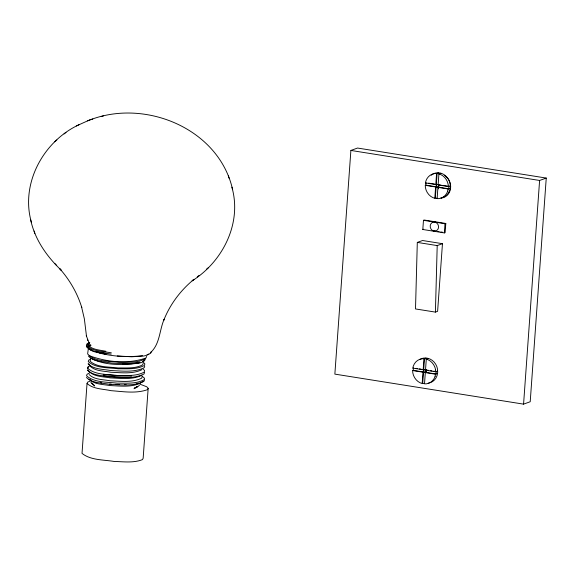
<?xml version="1.0" encoding="UTF-8"?>
<svg xmlns="http://www.w3.org/2000/svg" width="575" height="575" viewBox="0 0 575 575"><rect width="100%" height="100%" fill="white"/><g stroke="black" fill="none" stroke-linecap="round" stroke-linejoin="round"><path stroke-width="0.86" d="M417.306 242.413L415.509 308.94L435.412 312.103L437.611 311.312L442.463 243.685L422.56 240.515L417.306 242.413L437.208 245.583L442.463 243.685M435.412 312.103L437.208 245.583M144.382 360.043L143.93 361.287A27.672 5.419 4.1 0 1 138.503 363.249L131.237 364.004L122.425 364.004M151.39 351.39L150.815 352.978A35.24 6.907 4.1 0 1 146.999 354.775M90.433 380.988L87.716 382.095L87.033 383.467L82.024 453.402C90.728 460.352 103.392 459.662 113.972 461.43C123.402 461.675 133.479 463.17 142.471 459.619L143.153 458.253L148.163 388.312L146.769 386.781L139.948 384.158M350.887 150.442L334.858 374.117L523.573 404.139L530.215 401.738L546.25 178.063L357.535 148.041L350.887 150.442L539.602 180.464L546.25 178.063M422.812 229.49L423.473 220.318L424.257 220.038L445.798 223.459L445.136 232.631L444.346 232.918L422.812 229.49L423.603 229.202M442.915 185.416L448.852 186.357L448.708 188.78L425.823 185.136L425.284 185.33L425.399 187.529A12.772 11.457 70.1 0 0 432.953 197.663L434.808 198.224L435.613 186.968L438.718 187.083L438.897 184.661M436.576 173.564L434.686 173.535A12.772 11.457 70.1 0 0 425.859 181.06L425.493 182.915L435.785 184.546L436.576 173.564L438.488 172.874M434.808 198.224L435.325 198.037L437.115 173.37L439.48 173.765M433.687 371.17L436.231 371.572L436.087 374.002L413.209 370.35L412.67 370.544L412.778 372.744A12.772 11.457 70.1 0 0 420.332 382.878L422.187 383.446L422.999 372.19L426.104 372.298L426.276 369.876M423.955 358.786L422.064 358.75A12.772 11.457 70.1 0 0 413.238 366.282L412.879 368.129L423.171 369.768L423.955 358.786L425.867 358.096M436.353 186.702L436.526 184.28L438.107 184.532M422.187 383.446L422.711 383.259L424.494 358.592L426.858 358.987M423.732 371.924L423.904 369.502L425.486 369.754M447.738 191.101A12.772 11.457 70.1 0 1 438.912 198.627L437.129 198.605L437.934 187.364L438.718 187.083M450.239 185.854L448.299 186.559L438.121 184.942L438.905 173.973L440.853 173.269M426.104 372.298L425.313 372.586L424.508 383.827L426.276 383.856A12.772 11.457 70.1 0 0 435.153 376.309M438.38 188.888L438.675 184.74L436.324 184.352M437.625 371.069L435.677 371.773L425.5 370.156L426.291 359.188L428.238 358.491M425.881 372.377L426.061 369.955L425.5 370.156M444.346 232.918L445.007 223.747L445.798 223.459M523.573 404.139L539.602 180.464M447.717 191.108L448.141 188.988L450.103 188.277M435.103 376.323L435.519 374.21L437.482 373.498M87.838 347.322L88.363 345.661M88.636 346.308L87.637 353.941C95.177 362.272 108.402 360.755 118.651 362.264C127.37 362.113 136.965 363.199 144.914 358.951M88.96 346.869L89.513 345.338L90.749 344.669M90.534 359.785L90.016 361.208C97.448 367.677 108.826 366.721 118.112 367.957C126.256 367.813 135.218 368.827 142.65 364.852L143.161 363.436M87.774 368.553L88.32 367.044M145.374 358.663L144.828 360.187L142.377 361.524M146.575 356.414L146.007 357.988C128.067 364.327 106.734 362.236 89.075 355.602M144.728 366.225L144.181 367.741C133.889 372.729 121.706 370.94 110.63 370.53C103.141 369.085 93.79 369.567 88.068 363.853M142.147 376.776L141.637 378.192C131.998 382.857 120.599 381.182 110.235 380.801C103.227 379.442 94.48 379.902 89.125 374.548M144.512 372.528L143.958 374.052C133.58 379.083 121.296 377.279 110.127 376.869C102.58 375.41 93.15 375.899 87.378 370.135M144.433 379.888L143.872 381.441C133.335 386.551 120.851 384.718 109.509 384.301C101.84 382.813 92.266 383.309 86.408 377.459M148.163 388.312L147.48 389.677C135.873 393.81 123.036 391.546 111.025 390.669C103.069 388.908 93.337 389.21 87.033 383.467M79.012 124.732C43.441 141.191 20.326 183.511 31.352 222.108M150.319 352.806C160.109 344.202 159.253 330.302 164.184 319.211L163.796 320.167C170.085 304.254 180.708 290.21 193.912 279.378L192.115 280.859C222.769 261.589 242.204 223.071 231.883 187.191M139.452 385.243L137.468 386.975L133.961 388.75M64.091 133.953L66.017 132.365M54.675 141.788L56.839 140.013M197.218 276.934L199.144 275.353M206.403 269.294L208.56 267.512M135.197 387.708L134.485 388.103L137.145 386.644L136.368 387.076M89.743 342.326L87.055 343.793L86.451 345.467C92.762 351.771 103.083 351.239 111.342 352.834M89.707 342.657L88.421 343.361L87.846 344.957C92.259 349.887 99.834 349.945 105.915 351.282M88.306 344.332L86.962 345.072L86.358 346.739C91.145 351.957 99.245 352.202 105.814 353.596M89.779 346.143L91.001 345.482M90.606 359.08L88.773 360.079L88.227 361.596C96.154 368.489 108.28 367.475 118.177 368.791C126.867 368.64 136.419 369.718 144.339 365.484L144.886 363.968L143.506 362.372M89.908 365.714L88.068 366.721L87.515 368.252C95.5 375.202 107.733 374.174 117.717 375.504C126.471 375.353 136.11 376.438 144.095 372.169L144.648 370.645L143.247 369.035M89.578 372.895L87.084 374.26L86.523 375.806C94.638 382.871 107.058 381.829 117.199 383.18C126.09 383.022 135.88 384.129 143.994 379.795L144.555 378.242L141.817 375.964M141.996 369.668C132.458 374.289 121.16 372.629 110.896 372.255C103.96 370.911 95.292 371.357 89.987 366.059M141.838 375.31C132.207 379.974 120.808 378.3 110.443 377.919C103.435 376.56 94.688 377.013 89.333 371.666M141.004 382.504L142.852 381.498M140.645 383.022C131.251 387.572 120.125 385.94 110.019 385.566C103.306 384.359 95.263 384.553 89.851 379.953M87.573 120.901C143.441 97.477 218.888 128.017 232.638 189.671M76.324 125.961L89.779 119.888L92.805 119.011M425.493 182.915L426.032 182.721L425.823 185.136M435.785 184.546L436.526 184.28M438.121 184.942L438.675 184.74M437.129 198.605L437.697 198.397L435.325 198.037M434.412 222.051L435.491 222.295A4.607 4.133 70.1 0 1 437.798 229.482A4.607 4.133 70.1 0 1 430.927 228.915A4.607 4.133 70.1 0 1 433.327 222.115L435.325 221.792M412.879 368.129L413.411 367.935L413.209 370.35M423.171 369.768L423.904 369.502M101.265 116.502L103.579 115.827M139.869 362.157C130.46 364.205 120.692 363.695 111.147 362.99C103.637 361.531 94.25 362.02 88.507 356.284M139.847 362.631C123.869 365.312 105.124 365.988 90.713 358.038M136.8 383.568L138.482 383.137M142.514 355.681C128.117 357.427 113.297 356.593 99.238 352.993M131.603 375.533L117.674 375.741L103.32 374.347M131.51 376.862L117.58 377.071L103.22 375.676M124.408 384.596L126.097 384.517M119.521 384.531L115.417 384.38M109.617 383.978L111.277 384.093M117.264 355.961L131.639 356.78L143.204 356.076A24.337 4.772 4.1 0 0 148.846 354.035M111.248 354.114L96.78 351.807M104.262 353.905L105.879 354.114M428.605 183.13L434.607 184.079M439.523 184.87L441.219 185.143M425.284 185.33L435.613 186.968M437.934 187.364L448.141 188.988M423.473 220.318L445.007 223.747M433.938 230.848L435.663 231.121M437.388 231.394L439.106 231.675M440.831 231.948L442.556 232.221M415.984 368.345L417.702 368.618M419.419 368.891L421.13 369.164M423.703 369.574L428.598 370.365M430.294 370.631L431.99 370.904M412.67 370.544L422.999 372.19M425.313 372.586L435.519 374.21M103.464 353.754C98.454 352.511 92.352 352.274 88.55 348.436M100.244 382.627L101.789 382.928M94.731 382.339L96.183 382.77M438.905 173.973L440.644 174.498A12.772 11.457 70.1 0 1 448.198 184.632L448.299 186.559M426.291 359.188L428.023 359.72A12.772 11.457 70.1 0 1 435.613 369.84M422.711 383.259L423.818 383.597M89.29 348.996L92.676 350.635M88.902 379.162L90.85 380.111M94.659 386.026L90.8 382.555M94.214 385.308L91.777 382.95M30.604 219.628C34.823 239.473 46.719 256.364 61.166 270.178L59.505 268.424C69.561 279.694 77.337 293.042 81.772 307.503L81.449 306.439L84.353 318.823L86.523 336.461M54.913 263.587L56.695 265.478M88.557 363.709L89.916 365.276M87.68 369.89L89.06 371.486M92.381 383.64L92.913 384.258M86.257 335.57L89.642 344.411M228.383 175.9L229.102 178.279M87.529 339.674L87.788 340.529M34.133 231.028L34.852 233.4M435.584 369.854L435.677 371.773M431.171 175.253A12.772 11.457 70.1 0 1 436.598 172.845C445.675 171.81 452.59 182.124 449.686 190.397A12.772 11.457 70.1 0 1 440.86 197.922M444.482 175.296A12.449 11.169 70.1 0 1 445.754 176.209L447.954 178.516A12.449 11.169 70.1 0 1 441.435 198.08M419.772 359.569A12.772 11.457 70.1 0 1 423.976 358.06L427.002 358.11L429.971 359.016A12.772 11.457 70.1 0 1 437.532 369.15L437.69 372.449L437.065 375.619A12.772 11.457 70.1 0 1 428.246 383.144"/></g></svg>
